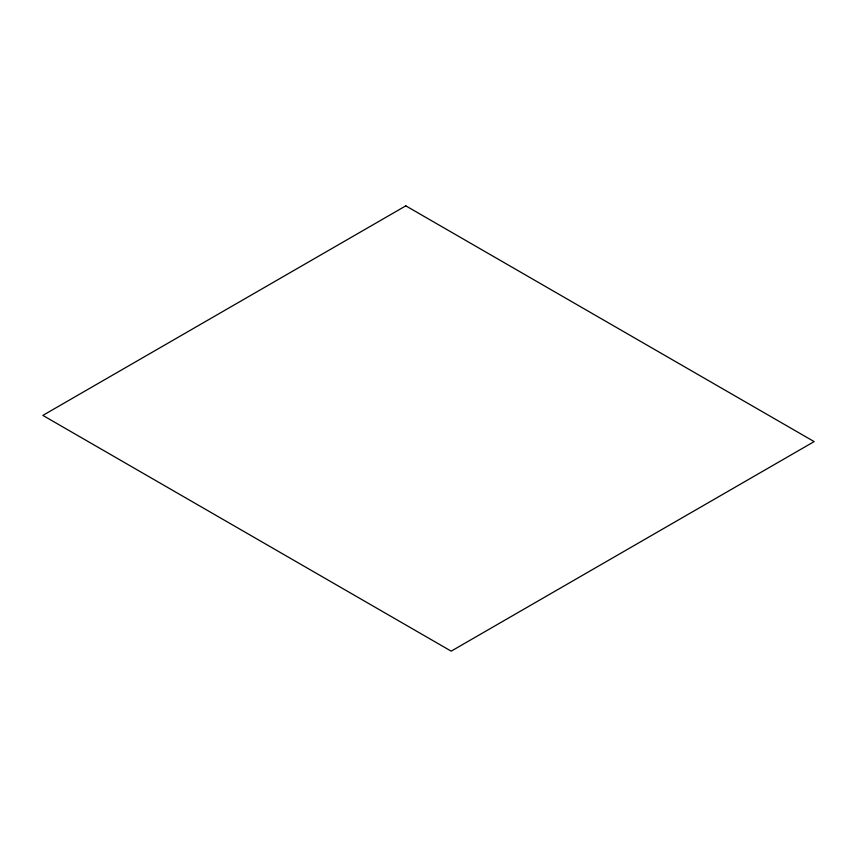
<?xml version="1.0" encoding="UTF-8"?>
<svg xmlns="http://www.w3.org/2000/svg" width="857" height="857" viewBox="0 0 857 857"><rect width="100%" height="100%" fill="white"/><g stroke="black" fill="none" stroke-linecap="round" stroke-linejoin="round"><path stroke-width="1.29" d="M405.811 205.851L42.85 415.399L451.189 651.149L814.15 441.601L405.811 205.851"/></g></svg>
